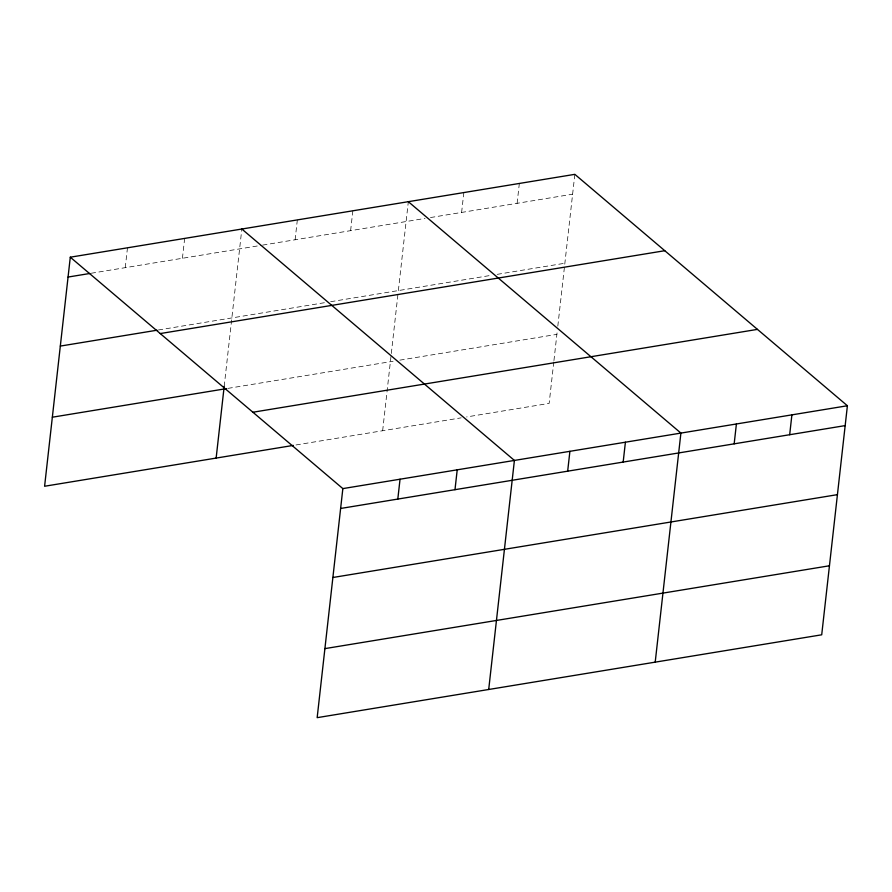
<?xml version="1.0" encoding="UTF-8"?>
<svg xmlns="http://www.w3.org/2000/svg" width="892" height="892" viewBox="0 0 892 892"><rect width="100%" height="100%" fill="white"/><g stroke="black" fill="none" stroke-linecap="round" stroke-linejoin="round"><path stroke-width="0.67" stroke-dasharray="4.46 3.34" d="M125.248 267.667L127.478 247.809M182.425 258.279L184.655 238.42M224.193 386.314L241.832 229.021M295.107 239.77L297.337 219.911M350.612 230.66L352.842 210.802M382.646 430.736L391.153 354.871M391.309 353.5L398.055 293.312M398.367 290.58L408.335 201.681M461.61 212.43L463.84 192.572M517.104 203.32L519.334 183.462M553.787 361.974L549.149 403.396L466.572 416.954M553.943 360.602L557.188 331.623M557.812 326.16L574.838 174.341M91.207 273.253L261.267 245.333M262.627 245.11L425.06 218.429M430.479 217.548L572.608 194.2M158.352 329.995L325.268 302.578M330.687 301.697L490.41 275.461M497.178 274.357L564.859 263.24M227.951 388.377L393.093 361.26M399.861 360.145L556.887 334.366M296.01 444.963L461.153 417.846"/><path stroke-width="1.34" d="M70.29 257.197L342.851 488.604L317.162 717.659L821.71 634.803L847.4 405.748L574.838 174.341L70.29 257.197L44.6 486.252L293.301 445.409M216.143 458.075L224.193 386.314M397.81 499.074L400.04 479.216M454.987 489.686L457.217 469.828M488.704 689.483L514.405 460.428L241.832 229.021M567.669 471.177L569.899 451.319M623.173 462.067L625.404 442.209M655.207 662.143L680.897 433.088L408.335 201.681M734.172 443.837L736.402 423.979M789.676 434.727L791.895 414.869M68.06 277.055L89.847 273.476M60.322 346.085L156.981 330.218M160.237 333.563L664.785 250.708M52.338 417.211L226.59 388.6M252.915 412.238L757.453 329.382M342.851 488.604L847.4 405.748M340.632 508.462L845.17 425.607M332.883 577.492L837.432 494.647M324.911 648.618L829.448 565.773"/></g></svg>
